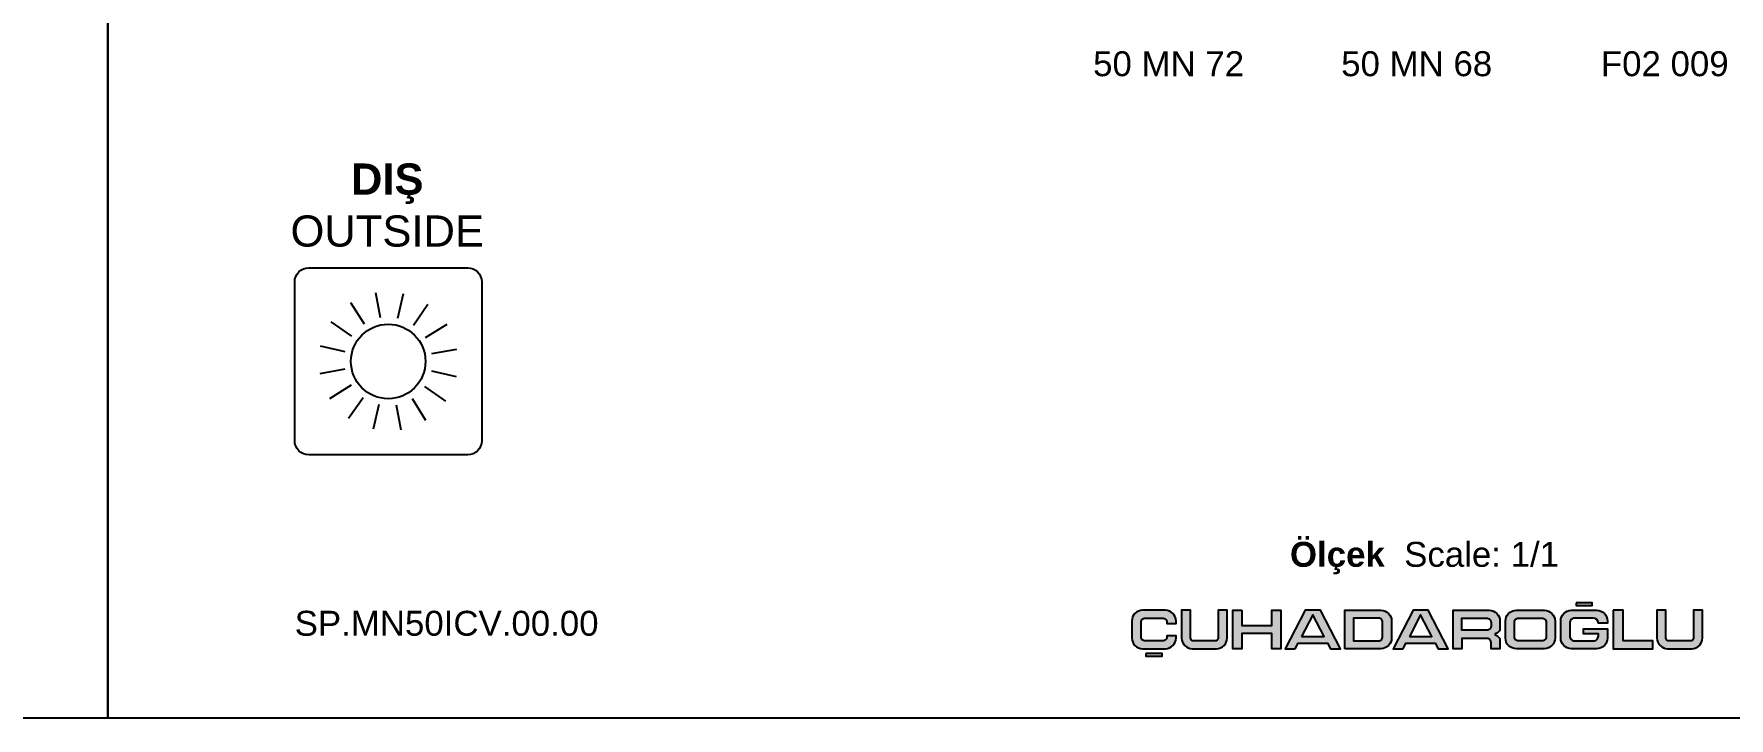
# Model space of a CAD drawing. Header units: millimetres. Extents: x 12 to 3612, y 18 to 315.
# Drawn here: x 456.5 to 592.5, y 17.9 to 72.8 of the extents above; entities that cross this region are included whole.
import ezdxf

# ---------------------------------------------------------------- set-up
doc = ezdxf.new("R2010")
doc.units = ezdxf.units.MM
for name, color, linetype in [('ANTET', 140, 'Continuous'), ('antet_k', 7, 'Continuous'), ('yazı_numara_k', 11, 'Continuous')]:
    doc.layers.add(name, color=color, linetype=linetype)
doc.styles.get("Standard").update_dxf_attribs({"font": 'arial.ttf'})

# ---------------------------------------------------------------- blocks, each defined once
blk = doc.blocks.new('ÇUHADAROĞLU')
at = {"layer": 'ANTET'}
h = blk.add_hatch(color=7, dxfattribs=at)
h.paths.add_polyline_path([(159.1, 19.64, -0.414214), (159.42, 19.96), (160.84, 19.96, -0.414214), (161.16, 19.64), (161.16, 19.54), (161.9, 19.54), (161.9, 19.73, 0.414214), (161.05, 20.59), (159.21, 20.59, 0.414214), (158.36, 19.73), (158.36, 18.36, 0.414214), (159.21, 17.51), (161.05, 17.51, 0.414214), (161.9, 18.36), (161.9, 18.55), (161.16, 18.55), (161.16, 18.46, -0.414214), (160.84, 18.13), (159.42, 18.13, -0.414214), (159.1, 18.46)])
h.paths.add_polyline_path([(159.48, 17.12), (159.48, 16.9), (160.78, 16.9), (160.78, 17.12)])
h.paths.add_polyline_path([(165.15, 17.51, 0.414214), (166, 18.36), (166, 20.59), (165.29, 20.59), (165.29, 18.39, -0.414214), (165.03, 18.13), (163.32, 18.13, -0.414214), (163.06, 18.39), (163.06, 20.59), (162.35, 20.59), (162.35, 18.36, 0.414214), (163.2, 17.51)])
h.paths.add_polyline_path([(167.19, 18.73), (169.58, 18.73), (169.58, 17.51), (170.32, 17.51), (170.32, 20.59), (169.58, 20.59), (169.58, 19.36), (167.19, 19.36), (167.19, 20.59), (166.45, 20.59), (166.45, 17.51), (167.19, 17.51)])
h.paths.add_polyline_path([(170.66, 17.51), (171.46, 17.51), (171.69, 17.95), (174.05, 17.95), (174.29, 17.51), (175.09, 17.51), (173.48, 20.6), (172.27, 20.6)])
h.paths.add_polyline_path([(171.97, 18.49), (172.87, 20.23), (173.78, 18.49)], flags=16)
h.paths.add_polyline_path([(175.43, 17.51), (178.34, 17.51, 0.414214), (179.19, 18.36), (179.19, 19.73, 0.414214), (178.34, 20.59), (175.43, 20.59)])
h.paths.add_polyline_path([(176.14, 19.96), (178.15, 19.96, -0.414214), (178.47, 19.64), (178.47, 18.46, -0.414214), (178.15, 18.13), (176.14, 18.13)], flags=16)
h.paths.add_polyline_path([(180.34, 17.95), (182.7, 17.95), (182.94, 17.51), (183.74, 17.51), (182.13, 20.6), (180.92, 20.6), (179.31, 17.51), (180.11, 17.51)])
h.paths.add_polyline_path([(180.62, 18.49), (181.52, 20.23), (182.43, 18.49)], flags=16)
h.paths.add_polyline_path([(184.84, 18.34), (186.84, 18.34, -0.414214), (187.17, 18.02), (187.17, 17.51), (187.88, 17.51), (187.88, 18.21, 0.203358), (187.78, 18.44, 0.098259), (187.5, 18.62), (187.5, 18.7, 0.058399), (187.74, 18.83, 0.246853), (187.88, 19.09), (187.88, 19.73, 0.414214), (187.03, 20.59), (184.13, 20.59), (184.13, 17.51), (184.84, 17.51)])
h.paths.add_polyline_path([(184.84, 18.99), (184.84, 19.96), (186.82, 19.96, -0.414214), (187.17, 19.61), (187.17, 19.31, -0.414214), (186.84, 18.99)], flags=16)
h.paths.add_polyline_path([(191.45, 17.51, 0.414214), (192.31, 18.36), (192.31, 19.73, 0.414214), (191.45, 20.59), (189.19, 20.59, 0.414214), (188.33, 19.73), (188.33, 18.36, 0.414214), (189.19, 17.51)])
h.paths.add_polyline_path([(189.37, 18.13, -0.414214), (189.05, 18.46), (189.05, 19.64, -0.414214), (189.37, 19.96), (191.27, 19.96, -0.414214), (191.59, 19.64), (191.59, 18.46, -0.414214), (191.27, 18.13)], flags=16)
h.paths.add_polyline_path([(193.61, 17.51), (195.66, 17.51, 0.414214), (196.51, 18.36), (196.51, 19.11), (194.59, 19.11), (194.59, 18.7), (195.78, 18.7), (195.78, 18.54, -0.414214), (195.37, 18.13), (193.9, 18.13, -0.414214), (193.49, 18.54), (193.49, 19.55, -0.414214), (193.9, 19.96), (195.37, 19.96, -0.407741), (195.78, 19.56), (196.51, 19.56), (196.51, 19.73, 0.414214), (195.66, 20.59), (193.61, 20.59, 0.414214), (192.76, 19.73), (192.76, 18.36, 0.414214)])
h.paths.add_polyline_path([(195.28, 20.97), (195.28, 21.19), (193.99, 21.19), (193.99, 20.97)])
h.paths.add_polyline_path([(200.14, 17.51), (200.14, 18.13), (197.76, 18.13), (197.76, 20.59), (196.97, 20.59), (196.97, 17.51)])
h.paths.add_polyline_path([(201.2, 18.39), (201.2, 20.59), (200.48, 20.59), (200.48, 18.36, 0.414214), (201.34, 17.51), (203.28, 17.51, 0.414214), (204.13, 18.36), (204.13, 20.59), (203.42, 20.59), (203.42, 18.39, -0.414214), (203.16, 18.13), (201.46, 18.13, -0.414214)])
h = blk.add_hatch(color=7, dxfattribs=at)
h.paths.add_polyline_path([(159.1, 19.64, -0.414214), (159.42, 19.96), (160.84, 19.96, -0.414214), (161.16, 19.64), (161.16, 19.54), (161.9, 19.54), (161.9, 19.73, 0.414214), (161.05, 20.59), (159.21, 20.59, 0.414214), (158.36, 19.73), (158.36, 18.36, 0.414214), (159.21, 17.51), (161.05, 17.51, 0.414214), (161.9, 18.36), (161.9, 18.55), (161.16, 18.55), (161.16, 18.46, -0.414214), (160.84, 18.13), (159.42, 18.13, -0.414214), (159.1, 18.46)])
h.paths.add_polyline_path([(159.48, 17.12), (159.48, 16.9), (160.78, 16.9), (160.78, 17.12)])
h.paths.add_polyline_path([(165.15, 17.51, 0.414214), (166, 18.36), (166, 20.59), (165.29, 20.59), (165.29, 18.39, -0.414214), (165.03, 18.13), (163.32, 18.13, -0.414214), (163.06, 18.39), (163.06, 20.59), (162.35, 20.59), (162.35, 18.36, 0.414214), (163.2, 17.51)])
h.paths.add_polyline_path([(167.19, 18.73), (169.58, 18.73), (169.58, 17.51), (170.32, 17.51), (170.32, 20.59), (169.58, 20.59), (169.58, 19.36), (167.19, 19.36), (167.19, 20.59), (166.45, 20.59), (166.45, 17.51), (167.19, 17.51)])
h.paths.add_polyline_path([(170.66, 17.51), (171.46, 17.51), (171.69, 17.95), (174.05, 17.95), (174.29, 17.51), (175.09, 17.51), (173.48, 20.6), (172.27, 20.6)])
h.paths.add_polyline_path([(171.97, 18.49), (172.87, 20.23), (173.78, 18.49)], flags=16)
h.paths.add_polyline_path([(175.43, 17.51), (178.34, 17.51, 0.414214), (179.19, 18.36), (179.19, 19.73, 0.414214), (178.34, 20.59), (175.43, 20.59)])
h.paths.add_polyline_path([(176.14, 19.96), (178.15, 19.96, -0.414214), (178.47, 19.64), (178.47, 18.46, -0.414214), (178.15, 18.13), (176.14, 18.13)], flags=16)
h.paths.add_polyline_path([(180.34, 17.95), (182.7, 17.95), (182.94, 17.51), (183.74, 17.51), (182.13, 20.6), (180.92, 20.6), (179.31, 17.51), (180.11, 17.51)])
h.paths.add_polyline_path([(180.62, 18.49), (181.52, 20.23), (182.43, 18.49)], flags=16)
h.paths.add_polyline_path([(184.84, 18.34), (186.84, 18.34, -0.414214), (187.17, 18.02), (187.17, 17.51), (187.88, 17.51), (187.88, 18.21, 0.203358), (187.78, 18.44, 0.098259), (187.5, 18.62), (187.5, 18.7, 0.058399), (187.74, 18.83, 0.246853), (187.88, 19.09), (187.88, 19.73, 0.414214), (187.03, 20.59), (184.13, 20.59), (184.13, 17.51), (184.84, 17.51)])
h.paths.add_polyline_path([(184.84, 18.99), (184.84, 19.96), (186.82, 19.96, -0.414214), (187.17, 19.61), (187.17, 19.31, -0.414214), (186.84, 18.99)], flags=16)
h.paths.add_polyline_path([(191.45, 17.51, 0.414214), (192.31, 18.36), (192.31, 19.73, 0.414214), (191.45, 20.59), (189.19, 20.59, 0.414214), (188.33, 19.73), (188.33, 18.36, 0.414214), (189.19, 17.51)])
h.paths.add_polyline_path([(189.37, 18.13, -0.414214), (189.05, 18.46), (189.05, 19.64, -0.414214), (189.37, 19.96), (191.27, 19.96, -0.414214), (191.59, 19.64), (191.59, 18.46, -0.414214), (191.27, 18.13)], flags=16)
h.paths.add_polyline_path([(193.61, 17.51), (195.66, 17.51, 0.414214), (196.51, 18.36), (196.51, 19.11), (194.59, 19.11), (194.59, 18.7), (195.78, 18.7), (195.78, 18.54, -0.414214), (195.37, 18.13), (193.9, 18.13, -0.414214), (193.49, 18.54), (193.49, 19.55, -0.414214), (193.9, 19.96), (195.37, 19.96, -0.407741), (195.78, 19.56), (196.51, 19.56), (196.51, 19.73, 0.414214), (195.66, 20.59), (193.61, 20.59, 0.414214), (192.76, 19.73), (192.76, 18.36, 0.414214)])
h.paths.add_polyline_path([(195.28, 20.97), (195.28, 21.19), (193.99, 21.19), (193.99, 20.97)])
h.paths.add_polyline_path([(200.14, 17.51), (200.14, 18.13), (197.76, 18.13), (197.76, 20.59), (196.97, 20.59), (196.97, 17.51)])
h.paths.add_polyline_path([(201.2, 18.39), (201.2, 20.59), (200.48, 20.59), (200.48, 18.36, 0.414214), (201.34, 17.51), (203.28, 17.51, 0.414214), (204.13, 18.36), (204.13, 20.59), (203.42, 20.59), (203.42, 18.39, -0.414214), (203.16, 18.13), (201.46, 18.13, -0.414214)])
at = {"layer": 'ANTET', "color": 7}
for points in [[(159.42, 18.13, -0.414214), (159.1, 18.46), (159.1, 19.64, -0.414214), (159.42, 19.96), (160.84, 19.96, -0.414214), (161.16, 19.64), (161.16, 19.54), (161.9, 19.54), (161.9, 19.73, 0.414214), (161.05, 20.59), (159.21, 20.59, 0.414214), (158.36, 19.73), (158.36, 18.36, 0.414214), (159.21, 17.51), (161.05, 17.51, 0.414214), (161.9, 18.36), (161.9, 18.55), (161.16, 18.55), (161.16, 18.46, -0.414214), (160.84, 18.13)], [(159.42, 18.13, -0.414214), (159.1, 18.46), (159.1, 19.64, -0.414214), (159.42, 19.96), (160.84, 19.96, -0.414214), (161.16, 19.64), (161.16, 19.54), (161.9, 19.54), (161.9, 19.73, 0.414214), (161.05, 20.59), (159.21, 20.59, 0.414214), (158.36, 19.73), (158.36, 18.36, 0.414214), (159.21, 17.51), (161.05, 17.51, 0.414214), (161.9, 18.36), (161.9, 18.55), (161.16, 18.55), (161.16, 18.46, -0.414214), (160.84, 18.13)], [(165.03, 18.13), (163.32, 18.13, -0.414214), (163.06, 18.39), (163.06, 20.59), (162.35, 20.59), (162.35, 18.36, 0.414214), (163.2, 17.51), (165.15, 17.51, 0.414214), (166, 18.36), (166, 20.59), (165.29, 20.59), (165.29, 18.39, -0.414214)], [(165.03, 18.13), (163.32, 18.13, -0.414214), (163.06, 18.39), (163.06, 20.59), (162.35, 20.59), (162.35, 18.36, 0.414214), (163.2, 17.51), (165.15, 17.51, 0.414214), (166, 18.36), (166, 20.59), (165.29, 20.59), (165.29, 18.39, -0.414214)], [(175.43, 17.51), (175.43, 20.59), (178.34, 20.59, -0.414214), (179.19, 19.73), (179.19, 18.36, -0.414214), (178.34, 17.51)], [(175.43, 17.51), (175.43, 20.59), (178.34, 20.59, -0.414214), (179.19, 19.73), (179.19, 18.36, -0.414214), (178.34, 17.51)], [(187.88, 18.21), (187.88, 17.51), (187.17, 17.51), (187.17, 18.02, 0.414214), (186.84, 18.34), (184.84, 18.34), (184.84, 17.51), (184.13, 17.51), (184.13, 20.59), (187.03, 20.59, -0.414214), (187.88, 19.73), (187.88, 19.09, -0.246853), (187.74, 18.83, -0.058399), (187.5, 18.7), (187.5, 18.62, -0.098259), (187.78, 18.44, -0.203358)], [(187.88, 18.21), (187.88, 17.51), (187.17, 17.51), (187.17, 18.02, 0.414214), (186.84, 18.34), (184.84, 18.34), (184.84, 17.51), (184.13, 17.51), (184.13, 20.59), (187.03, 20.59, -0.414214), (187.88, 19.73), (187.88, 19.09, -0.246853), (187.74, 18.83, -0.058399), (187.5, 18.7), (187.5, 18.62, -0.098259), (187.78, 18.44, -0.203358)], [(191.45, 17.51), (189.19, 17.51, -0.414214), (188.33, 18.36), (188.33, 19.73, -0.414214), (189.19, 20.59), (191.45, 20.59, -0.414214), (192.31, 19.73), (192.31, 18.36, -0.414214)], [(191.45, 17.51), (189.19, 17.51, -0.414214), (188.33, 18.36), (188.33, 19.73, -0.414214), (189.19, 20.59), (191.45, 20.59, -0.414214), (192.31, 19.73), (192.31, 18.36, -0.414214)], [(195.78, 18.54), (195.78, 18.7), (194.59, 18.7), (194.59, 19.11), (196.51, 19.11), (196.51, 18.36, -0.414214), (195.66, 17.51), (193.61, 17.51, -0.414214), (192.76, 18.36), (192.76, 19.73, -0.414214), (193.61, 20.59), (195.66, 20.59, -0.414214), (196.51, 19.73), (196.51, 19.56), (195.78, 19.56, 0.407741), (195.37, 19.96), (193.9, 19.96, 0.414214), (193.49, 19.55), (193.49, 18.54, 0.414214), (193.9, 18.13), (195.37, 18.13, 0.414214)], [(195.78, 18.54), (195.78, 18.7), (194.59, 18.7), (194.59, 19.11), (196.51, 19.11), (196.51, 18.36, -0.414214), (195.66, 17.51), (193.61, 17.51, -0.414214), (192.76, 18.36), (192.76, 19.73, -0.414214), (193.61, 20.59), (195.66, 20.59, -0.414214), (196.51, 19.73), (196.51, 19.56), (195.78, 19.56, 0.407741), (195.37, 19.96), (193.9, 19.96, 0.414214), (193.49, 19.55), (193.49, 18.54, 0.414214), (193.9, 18.13), (195.37, 18.13, 0.414214)], [(201.34, 17.51), (203.28, 17.51, 0.414214), (204.13, 18.36), (204.13, 20.59), (203.42, 20.59), (203.42, 18.39, -0.414214), (203.16, 18.13), (201.46, 18.13, -0.414214), (201.2, 18.39), (201.2, 20.59), (200.48, 20.59), (200.48, 18.36, 0.414214)], [(201.34, 17.51), (203.28, 17.51, 0.414214), (204.13, 18.36), (204.13, 20.59), (203.42, 20.59), (203.42, 18.39, -0.414214), (203.16, 18.13), (201.46, 18.13, -0.414214), (201.2, 18.39), (201.2, 20.59), (200.48, 20.59), (200.48, 18.36, 0.414214)], [(178.47, 19.64, 0.414214), (178.15, 19.96), (176.14, 19.96), (176.14, 18.13), (178.15, 18.13, 0.414214), (178.47, 18.46)], [(178.47, 19.64, 0.414214), (178.15, 19.96), (176.14, 19.96), (176.14, 18.13), (178.15, 18.13, 0.414214), (178.47, 18.46)], [(186.82, 19.96, -0.414214), (187.17, 19.61), (187.17, 19.31, -0.414214), (186.84, 18.99), (184.84, 18.99), (184.84, 19.96)], [(186.82, 19.96, -0.414214), (187.17, 19.61), (187.17, 19.31, -0.414214), (186.84, 18.99), (184.84, 18.99), (184.84, 19.96)], [(191.59, 19.64), (191.59, 18.46, -0.414214), (191.27, 18.13), (189.37, 18.13, -0.414214), (189.05, 18.46), (189.05, 19.64, -0.414214), (189.37, 19.96), (191.27, 19.96, -0.414214)], [(191.59, 19.64), (191.59, 18.46, -0.414214), (191.27, 18.13), (189.37, 18.13, -0.414214), (189.05, 18.46), (189.05, 19.64, -0.414214), (189.37, 19.96), (191.27, 19.96, -0.414214)]]:
    blk.add_lwpolyline(points, format="xyb", close=True, dxfattribs=at)
for points in [[(167.19, 20.59), (167.19, 19.36), (169.58, 19.36), (169.58, 20.59), (170.32, 20.59), (170.32, 17.51), (169.58, 17.51), (169.58, 18.73), (167.19, 18.73), (167.19, 17.51), (166.45, 17.51), (166.45, 20.59)], [(167.19, 20.59), (167.19, 19.36), (169.58, 19.36), (169.58, 20.59), (170.32, 20.59), (170.32, 17.51), (169.58, 17.51), (169.58, 18.73), (167.19, 18.73), (167.19, 17.51), (166.45, 17.51), (166.45, 20.59)], [(171.46, 17.51), (171.69, 17.95), (174.05, 17.95), (174.29, 17.51), (175.09, 17.51), (173.48, 20.6), (172.27, 20.6), (170.66, 17.51)], [(171.46, 17.51), (171.69, 17.95), (174.05, 17.95), (174.29, 17.51), (175.09, 17.51), (173.48, 20.6), (172.27, 20.6), (170.66, 17.51)], [(180.11, 17.51), (180.34, 17.95), (182.7, 17.95), (182.94, 17.51), (183.74, 17.51), (182.13, 20.6), (180.92, 20.6), (179.31, 17.51)], [(180.11, 17.51), (180.34, 17.95), (182.7, 17.95), (182.94, 17.51), (183.74, 17.51), (182.13, 20.6), (180.92, 20.6), (179.31, 17.51)], [(193.99, 21.19), (193.99, 20.97), (195.28, 20.97), (195.28, 21.19)], [(193.99, 21.19), (193.99, 20.97), (195.28, 20.97), (195.28, 21.19)], [(196.97, 20.59), (196.97, 17.51), (200.14, 17.51), (200.14, 18.13), (197.76, 18.13), (197.76, 20.59)], [(196.97, 20.59), (196.97, 17.51), (200.14, 17.51), (200.14, 18.13), (197.76, 18.13), (197.76, 20.59)], [(171.97, 18.49), (173.78, 18.49), (172.87, 20.23)], [(171.97, 18.49), (173.78, 18.49), (172.87, 20.23)], [(180.62, 18.49), (182.43, 18.49), (181.52, 20.23)], [(180.62, 18.49), (182.43, 18.49), (181.52, 20.23)], [(159.48, 17.12), (159.48, 16.9), (160.78, 16.9), (160.78, 17.12)], [(159.48, 17.12), (159.48, 16.9), (160.78, 16.9), (160.78, 17.12)]]:
    blk.add_lwpolyline(points, close=True, dxfattribs=at)
blk = doc.blocks.new('SP.KTGR.1A')
at = {"insert": (-248.38, 1804.14), "char_height": 2, "width": 54.4479, "attachment_point": 1}
blk.add_mtext('{\\pxql;\\fArial Unicode MS|b0|i0|c0|p34;{\\C7;SP.MN50ICV.00.00}}', dxfattribs=at)
blk = doc.blocks.new('MN50 ICV SİP. KAT. SYF.')
at = {"layer": 'antet_k', "color": 252}
blk.add_lwpolyline([(196.74, 36.05), (196.74, 333.05), (406.74, 333.05), (406.74, 36.05)], close=True, dxfattribs=at)
for name, p in [('ÇUHADAROĞLU', (120.53, 24.11)), ('SP.KTGR.1A', (460.11, -1759.48))]:
    blk.add_blockref(name, p)
blk = doc.blocks.new('cerceve')
at = {"color": 0}
blk.add_lwpolyline([(179668.63, 32143.72), (179685.63, 32143.72, -0.414214), (179687.13, 32142.22), (179687.13, 32125.22, -0.414214), (179685.63, 32123.72), (179668.63, 32123.72, -0.414214), (179667.13, 32125.22), (179667.13, 32142.22, -0.414214)], format="xyb", close=True, dxfattribs=at)
blk = doc.blocks.new('guneş')
at = {"color": 7}
for p, q in [((293.34, 227.92), (292.97, 229.93)), ((294.72, 227.9), (295.18, 229.88)), ((292.05, 227.42), (290.97, 229.14)), ((295.99, 227.34), (297.15, 229.02)), ((291.05, 226.46), (289.38, 227.62)), ((296.95, 226.35), (298.68, 227.43)), ((290.5, 225.19), (288.52, 225.65)), ((297.45, 225.06), (299.46, 225.42)), ((290.48, 223.8), (288.47, 223.44)), ((297.43, 223.68), (299.41, 223.22)), ((290.98, 222.52), (289.25, 221.44)), ((296.88, 222.41), (298.55, 221.25)), ((291.94, 221.52), (290.78, 219.85)), ((293.21, 220.97), (292.75, 218.99)), ((294.59, 220.95), (294.96, 218.94)), ((295.88, 221.45), (296.96, 219.72))]:
    blk.add_line(p, q, dxfattribs=at)
blk.add_circle((293.96, 224.43), 2.99, dxfattribs=at)
blk = doc.blocks.new('dış_ikon')
at = {"color": 9, "xscale": 0.75, "yscale": 0.75, "zscale": 0.75}
blk.add_blockref('cerceve', (-134741.56, -24767.9), dxfattribs=at)
at = {"color": 6}
blk.add_blockref('guneş', (-277.67, -892.05), dxfattribs=at)
blk = doc.blocks.new('D.G.1A')
at = {"color": 250}
blk.add_blockref('dış_ikon', (708.59, 4359.67), dxfattribs=at)
blk.add_blockref('dış_ikon', (708.59, 4359.67), dxfattribs=at)
at = {"layer": 'yazı_numara_k', "color": 9, "true_color": 0xe4c9af, "insert": (732.49, 3707.93), "char_height": 2.5, "width": 15.3783, "attachment_point": 3}
blk.add_mtext('{\\pxqc;\\fArial Unicode MS|b1|i0|c162|p34;{\\C7;DIŞ\\fArial Unicode MS|b0|i0|c162|p34;\\POUTSIDE}}', dxfattribs=at)

msp = doc.modelspace()

# ---------------------------------------------------------------- block references
for name, p in [('MN50 ICV SİP. KAT. SYF.', (55.735, -18.174)), ('MN50 ICV SİP. KAT. SYF.', (265.735, -18.174)), ('D.G.1A', (-239.91, -3645.561))]:
    msp.add_blockref(name, p)

# ---------------------------------------------------------------- texts
at = {"color": 0, "ltscale": 0.5, "char_height": 2, "width": 17.3969, "attachment_point": 1}
for s, insert in [('{\\pxqc;\\fArial|b0|i0|c162|p34;50 MN 72}', (538.873, 71.371)), ('{\\pxqc;\\fArial|b0|i0|c162|p34;50 MN 68}', (558.774, 71.371)), ('{\\pxqc;\\fArial|b0|i0|c162|p34;F02 009}', (578.675, 71.371))]:
    msp.add_mtext(s, dxfattribs=dict(at, insert=insert))
at = {"insert": (557.306, 32.015), "char_height": 2, "attachment_point": 1}
msp.add_mtext('{\\fArial Unicode MS|b1|i0|c162|p34;{\\C7;Ölçek\\fArial Unicode MS|b0|i0|c162|p34;  Scale: 1/1}}', dxfattribs=at)

doc.saveas('drawing.dxf')
